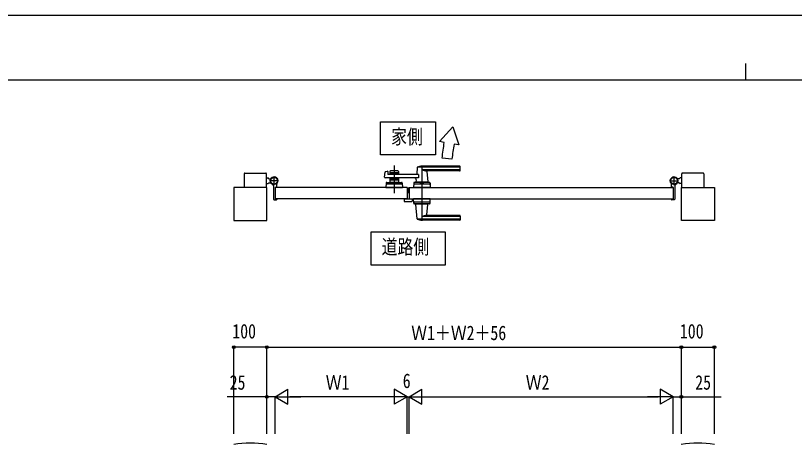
# Model space of a CAD drawing. Units: millimetres, scale not verified. Extents: x -4205 to 4205, y -2970 to 2970.
# Drawn here: x -2216 to 144, y 1672 to 2970 of the extents above; entities that cross this region are included whole.
import ezdxf
from ezdxf.enums import TextEntityAlignment as Align

# ---------------------------------------------------------------- set-up
doc = ezdxf.new("R2010")
doc.units = ezdxf.units.MM
doc.header["$LTSCALE"] = 12
for name, color, linetype in [('0-2_USER1', 3, 'Continuous'), ('0-3_YKK_12', 2, 'Continuous'), ('0-4_YKK_A1', 4, 'Continuous'), ('0-5_YKK_D', 6, 'Continuous'), ('0-6_YKK_ZWAK', 7, 'Continuous')]:
    doc.layers.add(name, color=color, linetype=linetype)
doc.styles.add('ＭＳ ゴシック', font='')
doc.styles.get('ＭＳ ゴシック').set_extended_font_data('MS Gothic')

msp = doc.modelspace()

# ---------------------------------------------------------------- linework, layer by layer
at = {"layer": '0-2_USER1'}
for points in [[(-1110.18, 2548.35), (-1110.18, 2648.35), (-943.78, 2648.35), (-943.78, 2548.35)], [(-1138.98, 2215), (-1138.98, 2315), (-914.98, 2315), (-914.98, 2215)]]:
    msp.add_lwpolyline(points, close=True, dxfattribs=at)
at = {"layer": '0-3_YKK_12'}
msp.add_line((-1026.98, 2433), (-1026.98, 2450), dxfattribs=at)
at = {"layer": '0-4_YKK_A1'}
for p, q in [((-891.52, 2633.24), (-931.74, 2588.72)), ((-891.52, 2633.24), (-872.65, 2578.31)), ((-917.4, 2586.2), (-931.74, 2588.72)), ((-872.65, 2578.31), (-887.43, 2580.91)), ((-893.86, 2535.33), (-923.7, 2538.51)), ((-1068.98, 2516), (-1068.98, 2432.5)), ((-999.03, 2510.39), (-1000.73, 2491.31)), ((-869.98, 2510.98), (-998.77, 2510.98)), ((-984.98, 2516), (-984.98, 2349)), ((-869.98, 2514), (-984.98, 2514)), ((-869.98, 2503.33), (-984.98, 2503.33)), ((-868.98, 2502), (-868.98, 2513)), ((-1522.98, 2491.5), (-1522.98, 2450)), ((-1520.98, 2493.5), (-1457.98, 2493.5)), ((-1455.98, 2450), (-1455.98, 2491.5)), ((-1455.98, 2478.5), (-1450.98, 2478.5)), ((-1448.48, 2476), (-1450.98, 2478.5)), ((-1432.98, 2457), (-1432.98, 2483)), ((-1097.81, 2480.66), (-1096.59, 2496.07)), ((-1095.08, 2497.85), (-1089.66, 2499.2)), ((-1088.42, 2498.28), (-1088.03, 2490.45)), ((-995.42, 2489.5), (-1087.03, 2489.5)), ((-1082.48, 2498), (-1082.48, 2489.5)), ((-1082.48, 2495), (-1055.48, 2495)), ((-1082.48, 2478.5), (-1082.48, 2465)), ((-1057.48, 2500), (-1080.48, 2500)), ((-1080.48, 2491), (-1071.39, 2491)), ((-1069.33, 2492.65), (-1070.69, 2491.29)), ((-1068.62, 2492.65), (-1067.27, 2491.29)), ((-1066.56, 2491), (-1057.48, 2491)), ((-1055.48, 2498), (-1055.48, 2489.5)), ((-1055.48, 2478.5), (-1055.48, 2465)), ((-870.98, 2500), (-970, 2500)), ((-969.81, 2497.81), (-967.01, 2466.32)), ((-220.98, 2457), (-220.98, 2483)), ((-205.48, 2476), (-202.98, 2478.5)), ((-197.98, 2478.5), (-202.98, 2478.5)), ((-197.98, 2450), (-197.98, 2491.5)), ((-132.98, 2493.5), (-195.98, 2493.5)), ((-130.98, 2491.5), (-130.98, 2450)), ((-1455.98, 2461.5), (-1450.98, 2461.5)), ((-1448.48, 2464), (-1450.98, 2461.5)), ((-1448.48, 2476), (-1442.79, 2476)), ((-1448.48, 2464), (-1442.79, 2464)), ((-1419.98, 2470), (-1445.98, 2470)), ((-1434.98, 2455.06), (-1434.98, 2414.5)), ((-1424.98, 2450.8), (-1424.98, 2459.84)), ((-1093.54, 2463.07), (-1093.98, 2450)), ((-1046.25, 2460), (-1091.71, 2460)), ((-1091.55, 2465), (-1046.41, 2465)), ((-1082.48, 2473), (-1055.48, 2473)), ((-1055.48, 2465), (-1082.48, 2465)), ((-1080.48, 2477), (-1071.39, 2477)), ((-1069.33, 2475.35), (-1070.69, 2476.71)), ((-1068.62, 2475.35), (-1067.27, 2476.71)), ((-1066.56, 2477), (-1057.48, 2477)), ((-1064.48, 2462.2), (-1064.48, 2465)), ((-1044.42, 2463.07), (-1043.98, 2450)), ((-1009.54, 2463.07), (-1009.98, 2450)), ((-962.25, 2460), (-1007.71, 2460)), ((-962.41, 2465), (-1007.55, 2465)), ((-966.98, 2465.99), (-1002.98, 2465.99)), ((-1002.98, 2465), (-1002.98, 2465.99)), ((-1002.35, 2473.05), (-1002.95, 2466.32)), ((-967.31, 2465.99), (-1002.65, 2465.99)), ((-999.98, 2465.99), (-1002.15, 2465.99)), ((-989.48, 2462.2), (-989.48, 2465)), ((-967.31, 2465.99), (-969.98, 2465.99)), ((-966.98, 2465), (-966.98, 2465.99)), ((-960.42, 2463.07), (-959.98, 2450)), ((-233.98, 2470), (-207.98, 2470)), ((-228.98, 2450.8), (-228.98, 2459.84)), ((-218.98, 2455.06), (-218.98, 2414.5)), ((-205.48, 2476), (-211.17, 2476)), ((-205.48, 2464), (-211.17, 2464)), ((-205.48, 2464), (-202.98, 2461.5)), ((-197.98, 2461.5), (-202.98, 2461.5)), ((-1429.98, 2450), (-1429.98, 2415)), ((-1429.68, 2450.3), (-1425.48, 2450.3)), ((-1093.98, 2450), (-1043.98, 2450)), ((-959.98, 2450), (-1009.98, 2450)), ((-224.28, 2450.3), (-228.48, 2450.3)), ((-223.98, 2450), (-223.98, 2415)), ((-1432.98, 2412.5), (-1425.98, 2412.5)), ((-1429.68, 2414.7), (-1425.48, 2414.7)), ((-1424.98, 2414.2), (-1424.98, 2413.5)), ((-1038.98, 2415), (-1038.98, 2408.5)), ((-1038.98, 2415), (-1014.98, 2415)), ((-1037.98, 2407.5), (-1015.98, 2407.5)), ((-1014.98, 2415), (-1014.98, 2408.5)), ((-1009.54, 2401.93), (-1009.98, 2415)), ((-959.98, 2415), (-1009.98, 2415)), ((-960.42, 2401.93), (-959.98, 2415)), ((-228.98, 2414.2), (-228.98, 2413.5)), ((-224.28, 2414.7), (-228.48, 2414.7)), ((-220.98, 2412.5), (-227.98, 2412.5)), ((-962.25, 2405), (-1007.71, 2405)), ((-962.41, 2400), (-1007.55, 2400)), ((-1002.98, 2400), (-1002.98, 2399)), ((-966.98, 2399), (-1002.98, 2399)), ((-999.03, 2354.6), (-1002.95, 2398.67)), ((-969.81, 2367.18), (-967, 2398.67)), ((-966.98, 2400), (-966.98, 2399)), ((-869.98, 2361.67), (-984.98, 2361.67)), ((-870.98, 2365), (-970, 2365)), ((-868.98, 2363), (-868.98, 2352)), ((-869.98, 2354.02), (-998.77, 2354.02)), ((-869.98, 2351), (-984.98, 2351))]:
    msp.add_line(p, q, dxfattribs=at)
for points in [[(-995.42, 2489.5), (-995.42, 2478.5), (-1095.81, 2478.5)], [(-1064.48, 2462.2), (-1073.48, 2462.2), (-1073.48, 2465)], [(-989.48, 2462.2), (-980.48, 2462.2), (-980.48, 2465)], [(-1029.98, 2450), (-1029.98, 2415), (-1429.98, 2415)], [(-1029.98, 2450), (-1429.98, 2450), (-1429.98, 2415)], [(-1023.98, 2450), (-1023.98, 2415), (-223.98, 2415)], [(-1023.98, 2450), (-223.98, 2450), (-223.98, 2415)]]:
    msp.add_lwpolyline(points, dxfattribs=at)
for points in [[(-1554.98, 2350), (-1454.98, 2350), (-1454.98, 2450), (-1554.98, 2450)], [(-98.98, 2350), (-198.98, 2350), (-198.98, 2450), (-98.98, 2450)]]:
    msp.add_lwpolyline(points, close=True, dxfattribs=at)
for centre, radius in [((-1432.98, 2470), 11.5), ((-1432.98, 2470), 10.35), ((-220.98, 2470), 11.5), ((-220.98, 2470), 10.35)]:
    msp.add_circle(centre, radius, dxfattribs=at)
for centre, radius, start, end in [((-8918.49, 3618.09), 8067.36, 352.30953, 352.65116), ((-224.37, 2464.01), 673.28, 170.00114, 173.91932), ((-998.04, 2510.31), 1, 113.30607, 174.91858), ((-984.98, 2480), 34, 90, 113.30607), ((-971.19, 2529.98), 30, 242.63879, 272.27092), ((-870.98, 2502), 2, 270, 0), ((-869.98, 2513), 1, 0, 90), ((-869.98, 2509.98), 1, 0, 90), ((-869.98, 2504.33), 1, 270, 0), ((-1520.98, 2491.5), 2, 90, 180), ((-1457.98, 2491.5), 2, 360, 90), ((-1432.98, 2470), 11.5, 321.98772, 244.89722), ((-1095.81, 2480.5), 2, 175.49449, 270), ((-1094.6, 2495.91), 2, 104.03624, 175.49449), ((-1089.42, 2498.23), 1, 2.86241, 104.03624), ((-1087.03, 2490.5), 1, 182.86241, 270), ((-1080.48, 2498), 2, 90, 180), ((-1080.48, 2493), 2, 180, 270), ((-1071.39, 2492), 1, 270, 315), ((-1068.98, 2492.29), 0.5, 45, 135), ((-1066.56, 2492), 1, 225, 270), ((-1057.48, 2498), 2, 0, 90), ((-1057.48, 2493), 2, 270, 0), ((-1007.33, 2473.49), 5, 354.91858, 90), ((-1002.72, 2491.49), 2, 270, 354.91858), ((-967.82, 2498), 2, 90, 185.08142), ((-220.98, 2470), 11.5, 295.10278, 218.01228), ((-195.98, 2491.5), 2, 90, 180), ((-132.98, 2491.5), 2, 0, 90), ((-1439.98, 2455.06), 5, 0.00002, 64.89722), ((-1419.98, 2459.84), 5, 141.98772, 180), ((-1091.71, 2458), 2, 90, 178.09085), ((-1091.55, 2463), 2, 90, 178.09085), ((-1080.48, 2475), 2, 90, 180), ((-1071.39, 2476), 1, 45, 90), ((-1068.98, 2475.71), 0.5, 225, 315), ((-1066.56, 2476), 1, 90, 135), ((-1057.48, 2475), 2, 0, 90), ((-1046.41, 2463), 2, 1.90915, 90), ((-1046.25, 2458), 2, 1.90915, 90), ((-1007.71, 2458), 2, 90, 178.09085), ((-1007.55, 2463), 2, 90, 178.09085), ((-1002.65, 2466.29), 0.3, 174.91858, 270), ((-967.31, 2466.29), 0.3, 270, 5.08142), ((-962.41, 2463), 2, 1.90915, 90), ((-962.25, 2458), 2, 1.90915, 90), ((-233.98, 2459.84), 5, 0, 38.01228), ((-213.98, 2455.06), 5, 115.10278, 179.99998), ((-1429.68, 2450), 0.3, 90, 180), ((-1425.48, 2450.8), 0.5, 270, 360), ((-228.48, 2450.8), 0.5, 180, 270), ((-224.28, 2450), 0.3, 0, 90), ((-1432.98, 2414.5), 2, 180, 270), ((-1429.68, 2415), 0.3, 180, 270), ((-1425.98, 2413.5), 1, 270, 360), ((-1425.48, 2414.2), 0.5, 360, 90), ((-1037.98, 2408.5), 1, 180, 270), ((-1015.98, 2408.5), 1, 270, 360), ((-1007.71, 2407), 2, 181.90915, 270), ((-962.25, 2407), 2, 270, 358.09085), ((-228.48, 2414.2), 0.5, 90, 180), ((-227.98, 2413.5), 1, 180, 270), ((-224.28, 2415), 0.3, 270, 0), ((-220.98, 2414.5), 2, 270, 0), ((-1007.55, 2402), 2, 181.90915, 270), ((-1002.65, 2398.7), 0.3, 90, 185.08142), ((-967.3, 2398.7), 0.3, 354.91858, 90), ((-962.41, 2402), 2, 270, 358.09085), ((-971.19, 2335.02), 30, 87.72908, 117.36121), ((-967.81, 2367), 2, 174.91858, 270), ((-870.98, 2363), 2, 0, 90), ((-869.98, 2360.67), 1, 0, 90), ((-998.03, 2354.69), 1, 185.08142, 246.69393), ((-984.98, 2385), 34, 246.69393, 270), ((-869.98, 2355.02), 1, 270, 0), ((-869.98, 2352), 1, 270, 0), ((-1504.98, 1356), 320, 80.9989, 99.0011), ((-148.98, 1356), 320, 80.9989, 99.0011)]:
    msp.add_arc(centre, radius, start, end, dxfattribs=at)
at = {"layer": '0-5_YKK_D'}
for p, q in [((-1554.98, 1703.62), (-1554.98, 1967.5)), ((-1454.98, 1966.5), (-1554.98, 1966.5)), ((-1454.98, 1703.62), (-1454.98, 1967.5)), ((-1454.98, 1703.62), (-1454.98, 1967.5)), ((-1454.98, 1966.5), (-198.98, 1966.5)), ((-198.98, 1703.62), (-198.98, 1967.5)), ((-198.98, 1703.62), (-198.98, 1967.5)), ((-198.98, 1966.5), (-98.98, 1966.5)), ((-98.98, 1703.62), (-98.98, 1967.5)), ((-1454.98, 1703.62), (-1454.98, 1817.5)), ((-1429.98, 1816.5), (-1391.01, 1839)), ((-1429.98, 1703.62), (-1429.98, 1817.5)), ((-1429.98, 1703.62), (-1429.98, 1817.5)), ((-1391.01, 1794), (-1391.01, 1839)), ((-1029.98, 1816.5), (-1068.95, 1839)), ((-1068.95, 1839), (-1068.95, 1794)), ((-1029.98, 1703.62), (-1029.98, 1817.5)), ((-1029.98, 1703.62), (-1029.98, 1817.5)), ((-1023.98, 1816.5), (-985.01, 1839)), ((-1023.98, 1703.62), (-1023.98, 1817.5)), ((-1023.98, 1703.62), (-1023.98, 1817.5)), ((-985.01, 1794), (-985.01, 1839)), ((-223.98, 1816.5), (-262.95, 1839)), ((-262.95, 1839), (-262.95, 1794)), ((-223.98, 1703.62), (-223.98, 1817.5)), ((-223.98, 1703.62), (-223.98, 1817.5)), ((-198.98, 1703.62), (-198.98, 1817.5)), ((-1429.98, 1816.5), (-1391.01, 1794)), ((-1429.98, 1816.5), (-1352.04, 1816.5)), ((-1074.98, 1816.5), (-1384.98, 1816.5)), ((-1029.98, 1816.5), (-1107.92, 1816.5)), ((-1029.98, 1816.5), (-1068.95, 1794)), ((-1029.98, 1816.5), (-1046.98, 1816.5)), ((-1029.98, 1816.5), (-1023.98, 1816.5)), ((-1023.98, 1816.5), (-1006.98, 1816.5)), ((-1023.98, 1816.5), (-985.01, 1794)), ((-1023.98, 1816.5), (-946.04, 1816.5)), ((-978.98, 1816.5), (-268.98, 1816.5)), ((-223.98, 1816.5), (-301.92, 1816.5)), ((-223.98, 1816.5), (-262.95, 1794))]:
    msp.add_line(p, q, dxfattribs=at)
for points in [[(-1429.98, 1816.5), (-1454.98, 1816.5), (-1575.38, 1816.5)], [(-223.98, 1816.5), (-198.98, 1816.5), (-78.58, 1816.5)]]:
    msp.add_lwpolyline(points, dxfattribs=at)
for centre in [(-1554.98, 1966.5), (-1454.98, 1966.5), (-1454.98, 1966.5), (-198.98, 1966.5), (-198.98, 1966.5), (-98.98, 1966.5), (-1454.98, 1816.5), (-198.98, 1816.5)]:
    msp.add_circle(centre, 4.25, dxfattribs=at)
at = {"layer": '0-6_YKK_ZWAK'}
for p, q in [((-4.98, 2825), (-4.98, 2775)), ((3895.02, 2775), (-3904.98, 2775))]:
    msp.add_line(p, q, dxfattribs=at)
msp.add_lwpolyline([(-4205, -2970), (4205, -2970), (4205, 2970), (-4205, 2970)], close=True, dxfattribs=at)

# ---------------------------------------------------------------- texts
at = {"layer": '0-2_USER1', "style": 'ＭＳ ゴシック', "width": 0.8}
for s, p in [('家側', (-1078.18, 2568.35)), ('道路側', (-1106.98, 2235))]:
    msp.add_text(s, height=43.99, dxfattribs=at).set_placement(p, align=Align.BOTTOM_LEFT)
at = {"layer": '0-5_YKK_D', "style": 'ＭＳ ゴシック', "width": 0.8}
for s, p in [('100', (-1559.38, 1979.5)), ('Ｗ1＋Ｗ2＋56', (-1017.38, 1974.5)), ('100', (-203.38, 1979.5)), ('25', (-1567.38, 1824.5)), ('Ｗ1', (-1276.38, 1824.5)), ('6', (-1042.98, 1829.5)), ('Ｗ2', (-670.38, 1824.5)), ('25', (-156.98, 1824.5))]:
    msp.add_text(s, height=43.99, dxfattribs=at).set_placement(p, align=Align.BOTTOM_LEFT)

doc.saveas('drawing.dxf')
